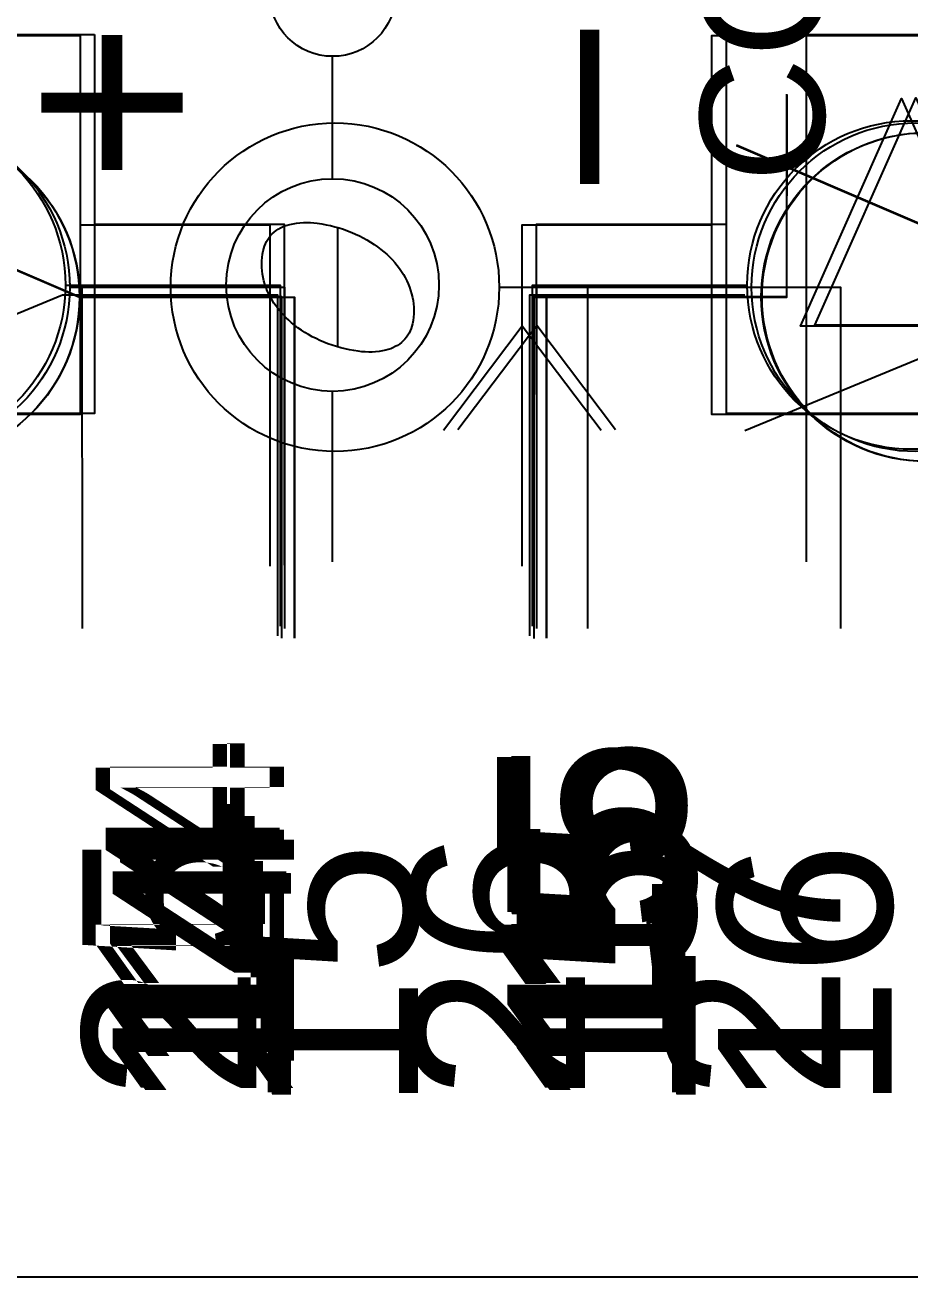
# Model space of a CAD drawing. Extents: x 1 to 47, y 1 to 35.
# Drawn here: x 30.5545 to 30.9047, y 12.3352 to 12.8306 of the extents above; entities that cross this region are included whole.
import ezdxf

# ---------------------------------------------------------------- set-up
doc = ezdxf.new("R2010")
doc.units = 0
doc.header["$MEASUREMENT"] = 0
for name, color, linetype in [('10_00______DWG_', 7, 'CONTINUOUS'), ('5_02__B-___3__DI___4__DO__', 7, 'CONTINUOUS'), ('5_03__1-___4__DI___4__DO__', 7, 'CONTINUOUS'), ('5_04__C-___4__DI___4__DO__', 7, 'CONTINUOUS'), ('5_05__D-___4__DI___3__DO__', 7, 'CONTINUOUS'), ('5_06__2A___8__FORM_A_DO', 7, 'CONTINUOUS'), ('5_07__2B___8__FORM_B_DO', 7, 'CONTINUOUS'), ('5_08__2C___8__DO__6__FORM_', 7, 'CONTINUOUS'), ('5_09__2D___8__DO__2__FORM_', 7, 'CONTINUOUS'), ('5_10__2G___8__DO__4__FORM_', 7, 'CONTINUOUS'), ('5_11__3-___8__DI', 7, 'CONTINUOUS'), ('5_12__4-___14__DI', 7, 'CONTINUOUS'), ('5_13__5-___8__AI', 7, 'CONTINUOUS'), ('5_14__6-___4__AI____4__AO', 7, 'CONTINUOUS'), ('6_01__9-_0-___10__RTD_INPU', 7, 'CONTINUOUS'), ('6_02__9-_B-___10__RTD_INPU', 7, 'CONTINUOUS'), ('6_03__9-_1-___10__RTD_INPU', 7, 'CONTINUOUS'), ('6_04__9-_C-___10__RTD_INPU', 7, 'CONTINUOUS'), ('6_05__9-_D-___10__RTD_INPU', 7, 'CONTINUOUS'), ('6_06__9-_2A___10__RTD_INPU', 7, 'CONTINUOUS'), ('6_07__9-_2B___10__RTD_INPU', 7, 'CONTINUOUS'), ('6_08__9-_2C___10__RTD_INPU', 7, 'CONTINUOUS'), ('6_09__9-_2D___10__RTD_INPU', 7, 'CONTINUOUS'), ('6_10__9-_2G___10__RTD_INPU', 7, 'CONTINUOUS'), ('6_11__9-_3-___10__RTD_INPU', 7, 'CONTINUOUS'), ('6_12__9-_4-___10__RTD_INPU', 7, 'CONTINUOUS'), ('6_13__9-_5-___10__RTD_INPU', 7, 'CONTINUOUS'), ('6_14__9-_6-___10__RTD_INPU', 7, 'CONTINUOUS'), ('6_15__9-_70___10__RTD_INPU', 7, 'CONTINUOUS'), ('6_16__9-_L0___10__RTD_INPU', 7, 'CONTINUOUS'), ('6_17__9-_77___10__RTD_INPU', 7, 'CONTINUOUS'), ('6_18__9-_7-___10__RTD_INPU', 7, 'CONTINUOUS'), ('6_19__9-_L-___10__RTD_INPU', 7, 'CONTINUOUS')]:
    doc.layers.add(name, color=color, linetype=linetype)
doc.styles.add('ARIAL', font='arial.ttf')

msp = doc.modelspace()

# ---------------------------------------------------------------- linework, layer by layer
at = {"layer": '10_00______DWG_'}
msp.add_lwpolyline([(27.43118, 12.33519), (31.30112, 12.33519)], dxfattribs=at)
at = {"layer": '5_02__B-___3__DI___4__DO__'}
for points in [[(30.57217, 12.72681), (30.65716, 12.72681), (30.65716, 12.59182)], [(30.75704, 12.59182), (30.75702, 12.72681), (30.84222, 12.72681)]]:
    msp.add_lwpolyline(points, dxfattribs=at)
for centre in [(30.50719, 12.72681), (30.90704, 12.72681)]:
    msp.add_circle(centre, 0.06501, dxfattribs=at)
at = {"layer": '5_03__1-___4__DI___4__DO__'}
for points in [[(30.57615, 12.72293), (30.66114, 12.72293), (30.66114, 12.58794)], [(30.76102, 12.58794), (30.761, 12.72293), (30.8462, 12.72293)]]:
    msp.add_lwpolyline(points, dxfattribs=at)
for centre in [(30.51115, 12.72293), (30.91121, 12.72293)]:
    msp.add_circle(centre, 0.06501, dxfattribs=at)
at = {"layer": '5_04__C-___4__DI___4__DO__'}
for points in [[(30.57217, 12.72681), (30.65716, 12.72681), (30.65716, 12.59182)], [(30.75704, 12.59182), (30.75702, 12.72681), (30.84222, 12.72681)]]:
    msp.add_lwpolyline(points, dxfattribs=at)
for centre in [(30.50719, 12.72681), (30.90704, 12.72681)]:
    msp.add_circle(centre, 0.06501, dxfattribs=at)
at = {"layer": '5_05__D-___4__DI___3__DO__'}
for points in [[(30.57045, 12.72768), (30.65544, 12.72768), (30.65544, 12.5927)], [(30.75532, 12.5927), (30.75529, 12.72768), (30.8405, 12.72768)]]:
    msp.add_lwpolyline(points, dxfattribs=at)
for centre in [(30.50547, 12.72768), (30.90532, 12.72768)]:
    msp.add_circle(centre, 0.06501, dxfattribs=at)
at = {"layer": '5_06__2A___8__FORM_A_DO'}
for points in [[(30.43944, 12.67013), (30.5694, 12.72382), (30.65438, 12.72382), (30.65438, 12.58883)], [(30.75426, 12.58883), (30.75426, 12.72382), (30.83936, 12.72382)], [(30.83941, 12.67013), (30.96938, 12.72382), (31.05437, 12.72382), (31.05437, 12.58883)]]:
    msp.add_lwpolyline(points, dxfattribs=at)
at = {"layer": '5_07__2B___8__FORM_B_DO'}
for points in [[(30.75602, 12.58792), (30.75602, 12.72297), (30.75602, 12.72297), (30.85604, 12.72295), (30.85606, 12.80294)], [(30.43601, 12.78294), (30.57601, 12.72294), (30.65606, 12.72294), (30.65606, 12.58796)], [(30.83607, 12.78294), (30.97607, 12.72294), (31.05612, 12.72294), (31.05612, 12.58796)]]:
    msp.add_lwpolyline(points, dxfattribs=at)
at = {"layer": '5_08__2C___8__DO__6__FORM_'}
for points in [[(30.75597, 12.58812), (30.75597, 12.72317), (30.75597, 12.72317), (30.856, 12.72314), (30.85601, 12.80314)], [(30.43596, 12.78314), (30.57596, 12.72314), (30.65601, 12.72314), (30.65601, 12.58816)], [(30.83602, 12.78314), (30.97602, 12.72314), (31.05607, 12.72314), (31.05607, 12.58816)]]:
    msp.add_lwpolyline(points, dxfattribs=at)
at = {"layer": '5_09__2D___8__DO__2__FORM_'}
for points in [[(30.75604, 12.58788), (30.75604, 12.72293), (30.75604, 12.72293), (30.85606, 12.72291), (30.85608, 12.8029)], [(30.43603, 12.7829), (30.57603, 12.7229), (30.65608, 12.7229), (30.65608, 12.58792)], [(30.83609, 12.7829), (30.97609, 12.7229), (31.05614, 12.7229), (31.05614, 12.58792)]]:
    msp.add_lwpolyline(points, dxfattribs=at)
at = {"layer": '5_10__2G___8__DO__4__FORM_'}
for points in [[(30.75604, 12.58788), (30.75604, 12.72293), (30.75604, 12.72293), (30.85606, 12.72291), (30.85608, 12.8029)], [(30.43603, 12.7829), (30.57603, 12.7229), (30.65608, 12.7229), (30.65608, 12.58792)], [(30.83609, 12.7829), (30.97609, 12.7229), (31.05614, 12.7229), (31.05614, 12.58792)]]:
    msp.add_lwpolyline(points, dxfattribs=at)
at = {"layer": '5_11__3-___8__DI'}
for points in [[(30.57603, 12.7229), (30.66102, 12.7229), (30.66102, 12.58792)], [(30.7609, 12.58792), (30.76088, 12.7229), (30.84586, 12.7229)]]:
    msp.add_lwpolyline(points, dxfattribs=at)
for centre in [(30.51105, 12.7229), (30.9109, 12.7229)]:
    msp.add_circle(centre, 0.06501, dxfattribs=at)
at = {"layer": '5_12__4-___14__DI'}
for points in [[(30.86384, 12.61816), (30.86384, 12.84317)], [(30.67624, 12.76975), (30.67624, 12.81817)], [(30.67624, 12.61816), (30.67624, 12.68561)]]:
    msp.add_lwpolyline(points, dxfattribs=at)
for centre, radius in [((30.67624, 12.84317), 0.025), ((30.67624, 12.72768), 0.04207)]:
    msp.add_circle(centre, radius, dxfattribs=at)
at = {"layer": '5_13__5-___8__AI'}
for points in [[(30.5763, 12.82644), (30.5763, 12.67646), (30.42632, 12.67646), (30.42632, 12.82644), (30.5763, 12.82644)], [(30.97637, 12.82644), (30.97637, 12.67646), (30.82638, 12.67646), (30.82638, 12.82644), (30.97637, 12.82644)], [(30.94135, 12.71145), (30.86135, 12.71145), (30.90136, 12.80146), (30.94135, 12.71145)], [(30.57633, 12.75146), (30.65143, 12.75146), (30.65143, 12.61648)], [(30.75131, 12.61648), (30.75128, 12.75146), (30.82636, 12.75146)], [(30.72009, 12.67025), (30.75132, 12.71148), (30.78253, 12.67025)]]:
    msp.add_lwpolyline(points, dxfattribs=at)
at = {"layer": '5_14__6-___4__AI____4__AO'}
for points in [[(30.58199, 12.82677), (30.58199, 12.67678), (30.43201, 12.67678), (30.43201, 12.82677), (30.58199, 12.82677)], [(30.98206, 12.82677), (30.98206, 12.67678), (30.83208, 12.67678), (30.83208, 12.82677), (30.98206, 12.82677)], [(30.94704, 12.71178), (30.86704, 12.71178), (30.90705, 12.80178), (30.94704, 12.71178)], [(30.58202, 12.75179), (30.65712, 12.75179), (30.65712, 12.61681)], [(30.757, 12.61681), (30.75698, 12.75179), (30.83205, 12.75179)], [(30.72578, 12.67057), (30.75702, 12.7118), (30.78823, 12.67057)]]:
    msp.add_lwpolyline(points, dxfattribs=at)
at = {"layer": '6_01__9-_0-___10__RTD_INPU'}
msp.add_lwpolyline([(30.64874, 12.74124, -0.142809), (30.65236, 12.74797, -0.133591), (30.65925, 12.75167, -0.092808), (30.67018, 12.75214, -0.064862), (30.68382, 12.74848, -0.069413), (30.69538, 12.7418, -0.080606), (30.70356, 12.733, -0.095091), (30.70783, 12.7228, -0.105199), (30.70783, 12.71228, -0.143025), (30.70422, 12.7056, -0.13326), (30.69733, 12.70191, -0.092572), (30.6864, 12.70145, -0.064853), (30.67275, 12.7051, -0.069271), (30.66119, 12.71178, -0.080417), (30.65302, 12.72056, -0.095121), (30.64874, 12.73071, -0.105163)], format="xyb", close=True, dxfattribs=at)
for points in [[(30.67828, 12.70316), (30.67828, 12.75043)], [(30.5772, 12.59182), (30.57718, 12.72681), (30.61217, 12.72681)], [(30.74216, 12.72681), (30.8772, 12.72681), (30.8772, 12.59182)], [(30.7772, 12.59182), (30.7772, 12.72681)]]:
    msp.add_lwpolyline(points, dxfattribs=at)
msp.add_circle((30.67717, 12.72681), 0.065, dxfattribs=at)
at = {"layer": '6_02__9-_B-___10__RTD_INPU'}
msp.add_lwpolyline([(30.64874, 12.74124, -0.142809), (30.65236, 12.74797, -0.133591), (30.65925, 12.75167, -0.092808), (30.67018, 12.75214, -0.064862), (30.68382, 12.74848, -0.069413), (30.69538, 12.7418, -0.080606), (30.70356, 12.733, -0.095091), (30.70783, 12.7228, -0.105199), (30.70783, 12.71228, -0.143025), (30.70422, 12.7056, -0.13326), (30.69733, 12.70191, -0.092572), (30.6864, 12.70145, -0.064853), (30.67275, 12.7051, -0.069271), (30.66119, 12.71178, -0.080417), (30.65302, 12.72056, -0.095121), (30.64874, 12.73071, -0.105163)], format="xyb", close=True, dxfattribs=at)
for points in [[(30.67828, 12.70316), (30.67828, 12.75043)], [(30.5772, 12.59182), (30.57718, 12.72681), (30.61217, 12.72681)], [(30.74216, 12.72681), (30.8772, 12.72681), (30.8772, 12.59182)], [(30.7772, 12.59182), (30.7772, 12.72681)]]:
    msp.add_lwpolyline(points, dxfattribs=at)
msp.add_circle((30.67717, 12.72681), 0.065, dxfattribs=at)
at = {"layer": '6_03__9-_1-___10__RTD_INPU'}
msp.add_lwpolyline([(30.64874, 12.74124, -0.142809), (30.65236, 12.74797, -0.133591), (30.65925, 12.75167, -0.092808), (30.67018, 12.75214, -0.064862), (30.68382, 12.74848, -0.069413), (30.69538, 12.7418, -0.080606), (30.70356, 12.733, -0.095091), (30.70783, 12.7228, -0.105199), (30.70783, 12.71228, -0.143025), (30.70422, 12.7056, -0.13326), (30.69733, 12.70191, -0.092572), (30.6864, 12.70145, -0.064853), (30.67275, 12.7051, -0.069271), (30.66119, 12.71178, -0.080417), (30.65302, 12.72056, -0.095121), (30.64874, 12.73071, -0.105163)], format="xyb", close=True, dxfattribs=at)
for points in [[(30.67828, 12.70316), (30.67828, 12.75043)], [(30.5772, 12.59182), (30.57718, 12.72681), (30.61217, 12.72681)], [(30.74216, 12.72681), (30.8772, 12.72681), (30.8772, 12.59182)], [(30.7772, 12.59182), (30.7772, 12.72681)]]:
    msp.add_lwpolyline(points, dxfattribs=at)
msp.add_circle((30.67717, 12.72681), 0.065, dxfattribs=at)
at = {"layer": '6_04__9-_C-___10__RTD_INPU'}
msp.add_lwpolyline([(30.64874, 12.74124, -0.142809), (30.65236, 12.74797, -0.133591), (30.65925, 12.75167, -0.092808), (30.67018, 12.75214, -0.064862), (30.68382, 12.74848, -0.069413), (30.69538, 12.7418, -0.080606), (30.70356, 12.733, -0.095091), (30.70783, 12.7228, -0.105199), (30.70783, 12.71228, -0.143025), (30.70422, 12.7056, -0.13326), (30.69733, 12.70191, -0.092572), (30.6864, 12.70145, -0.064853), (30.67275, 12.7051, -0.069271), (30.66119, 12.71178, -0.080417), (30.65302, 12.72056, -0.095121), (30.64874, 12.73071, -0.105163)], format="xyb", close=True, dxfattribs=at)
for points in [[(30.67828, 12.70316), (30.67828, 12.75043)], [(30.5772, 12.59182), (30.57718, 12.72681), (30.61217, 12.72681)], [(30.74216, 12.72681), (30.8772, 12.72681), (30.8772, 12.59182)], [(30.7772, 12.59182), (30.7772, 12.72681)]]:
    msp.add_lwpolyline(points, dxfattribs=at)
msp.add_circle((30.67717, 12.72681), 0.065, dxfattribs=at)
at = {"layer": '6_05__9-_D-___10__RTD_INPU'}
msp.add_lwpolyline([(30.64874, 12.74124, -0.142809), (30.65236, 12.74797, -0.133591), (30.65925, 12.75167, -0.092808), (30.67018, 12.75214, -0.064862), (30.68382, 12.74848, -0.069413), (30.69538, 12.7418, -0.080606), (30.70356, 12.733, -0.095091), (30.70783, 12.7228, -0.105199), (30.70783, 12.71228, -0.143025), (30.70422, 12.7056, -0.13326), (30.69733, 12.70191, -0.092572), (30.6864, 12.70145, -0.064853), (30.67275, 12.7051, -0.069271), (30.66119, 12.71178, -0.080417), (30.65302, 12.72056, -0.095121), (30.64874, 12.73071, -0.105163)], format="xyb", close=True, dxfattribs=at)
for points in [[(30.67828, 12.70316), (30.67828, 12.75043)], [(30.5772, 12.59182), (30.57718, 12.72681), (30.61217, 12.72681)], [(30.74216, 12.72681), (30.8772, 12.72681), (30.8772, 12.59182)], [(30.7772, 12.59182), (30.7772, 12.72681)]]:
    msp.add_lwpolyline(points, dxfattribs=at)
msp.add_circle((30.67717, 12.72681), 0.065, dxfattribs=at)
at = {"layer": '6_06__9-_2A___10__RTD_INPU'}
msp.add_lwpolyline([(30.64874, 12.74124, -0.142809), (30.65236, 12.74797, -0.133591), (30.65925, 12.75167, -0.092808), (30.67018, 12.75214, -0.064862), (30.68382, 12.74848, -0.069413), (30.69538, 12.7418, -0.080606), (30.70356, 12.733, -0.095091), (30.70783, 12.7228, -0.105199), (30.70783, 12.71228, -0.143025), (30.70422, 12.7056, -0.13326), (30.69733, 12.70191, -0.092572), (30.6864, 12.70145, -0.064853), (30.67275, 12.7051, -0.069271), (30.66119, 12.71178, -0.080417), (30.65302, 12.72056, -0.095121), (30.64874, 12.73071, -0.105163)], format="xyb", close=True, dxfattribs=at)
for points in [[(30.67828, 12.70316), (30.67828, 12.75043)], [(30.5772, 12.59182), (30.57718, 12.72681), (30.61217, 12.72681)], [(30.74216, 12.72681), (30.8772, 12.72681), (30.8772, 12.59182)], [(30.7772, 12.59182), (30.7772, 12.72681)]]:
    msp.add_lwpolyline(points, dxfattribs=at)
msp.add_circle((30.67717, 12.72681), 0.065, dxfattribs=at)
at = {"layer": '6_07__9-_2B___10__RTD_INPU'}
msp.add_lwpolyline([(30.64874, 12.74124, -0.142809), (30.65236, 12.74797, -0.133591), (30.65925, 12.75167, -0.092808), (30.67018, 12.75214, -0.064862), (30.68382, 12.74848, -0.069413), (30.69538, 12.7418, -0.080606), (30.70356, 12.733, -0.095091), (30.70783, 12.7228, -0.105199), (30.70783, 12.71228, -0.143025), (30.70422, 12.7056, -0.13326), (30.69733, 12.70191, -0.092572), (30.6864, 12.70145, -0.064853), (30.67275, 12.7051, -0.069271), (30.66119, 12.71178, -0.080417), (30.65302, 12.72056, -0.095121), (30.64874, 12.73071, -0.105163)], format="xyb", close=True, dxfattribs=at)
for points in [[(30.67828, 12.70316), (30.67828, 12.75043)], [(30.5772, 12.59182), (30.57718, 12.72681), (30.61217, 12.72681)], [(30.74216, 12.72681), (30.8772, 12.72681), (30.8772, 12.59182)], [(30.7772, 12.59182), (30.7772, 12.72681)]]:
    msp.add_lwpolyline(points, dxfattribs=at)
msp.add_circle((30.67717, 12.72681), 0.065, dxfattribs=at)
at = {"layer": '6_08__9-_2C___10__RTD_INPU'}
msp.add_lwpolyline([(30.64874, 12.74124, -0.142809), (30.65236, 12.74797, -0.133591), (30.65925, 12.75167, -0.092808), (30.67018, 12.75214, -0.064862), (30.68382, 12.74848, -0.069413), (30.69538, 12.7418, -0.080606), (30.70356, 12.733, -0.095091), (30.70783, 12.7228, -0.105199), (30.70783, 12.71228, -0.143025), (30.70422, 12.7056, -0.13326), (30.69733, 12.70191, -0.092572), (30.6864, 12.70145, -0.064853), (30.67275, 12.7051, -0.069271), (30.66119, 12.71178, -0.080417), (30.65302, 12.72056, -0.095121), (30.64874, 12.73071, -0.105163)], format="xyb", close=True, dxfattribs=at)
for points in [[(30.67828, 12.70316), (30.67828, 12.75043)], [(30.5772, 12.59182), (30.57718, 12.72681), (30.61217, 12.72681)], [(30.74216, 12.72681), (30.8772, 12.72681), (30.8772, 12.59182)], [(30.7772, 12.59182), (30.7772, 12.72681)]]:
    msp.add_lwpolyline(points, dxfattribs=at)
msp.add_circle((30.67717, 12.72681), 0.065, dxfattribs=at)
at = {"layer": '6_09__9-_2D___10__RTD_INPU'}
msp.add_lwpolyline([(30.64874, 12.74124, -0.142809), (30.65236, 12.74797, -0.133591), (30.65925, 12.75167, -0.092808), (30.67018, 12.75214, -0.064862), (30.68382, 12.74848, -0.069413), (30.69538, 12.7418, -0.080606), (30.70356, 12.733, -0.095091), (30.70783, 12.7228, -0.105199), (30.70783, 12.71228, -0.143025), (30.70422, 12.7056, -0.13326), (30.69733, 12.70191, -0.092572), (30.6864, 12.70145, -0.064853), (30.67275, 12.7051, -0.069271), (30.66119, 12.71178, -0.080417), (30.65302, 12.72056, -0.095121), (30.64874, 12.73071, -0.105163)], format="xyb", close=True, dxfattribs=at)
for points in [[(30.67828, 12.70316), (30.67828, 12.75043)], [(30.5772, 12.59182), (30.57718, 12.72681), (30.61217, 12.72681)], [(30.74216, 12.72681), (30.8772, 12.72681), (30.8772, 12.59182)], [(30.7772, 12.59182), (30.7772, 12.72681)]]:
    msp.add_lwpolyline(points, dxfattribs=at)
msp.add_circle((30.67717, 12.72681), 0.065, dxfattribs=at)
at = {"layer": '6_10__9-_2G___10__RTD_INPU'}
msp.add_lwpolyline([(30.64874, 12.74124, -0.142809), (30.65236, 12.74797, -0.133591), (30.65925, 12.75167, -0.092808), (30.67018, 12.75214, -0.064862), (30.68382, 12.74848, -0.069413), (30.69538, 12.7418, -0.080606), (30.70356, 12.733, -0.095091), (30.70783, 12.7228, -0.105199), (30.70783, 12.71228, -0.143025), (30.70422, 12.7056, -0.13326), (30.69733, 12.70191, -0.092572), (30.6864, 12.70145, -0.064853), (30.67275, 12.7051, -0.069271), (30.66119, 12.71178, -0.080417), (30.65302, 12.72056, -0.095121), (30.64874, 12.73071, -0.105163)], format="xyb", close=True, dxfattribs=at)
for points in [[(30.67828, 12.70316), (30.67828, 12.75043)], [(30.5772, 12.59182), (30.57718, 12.72681), (30.61217, 12.72681)], [(30.74216, 12.72681), (30.8772, 12.72681), (30.8772, 12.59182)], [(30.7772, 12.59182), (30.7772, 12.72681)]]:
    msp.add_lwpolyline(points, dxfattribs=at)
msp.add_circle((30.67717, 12.72681), 0.065, dxfattribs=at)
at = {"layer": '6_11__9-_3-___10__RTD_INPU'}
msp.add_lwpolyline([(30.64874, 12.74124, -0.142809), (30.65236, 12.74797, -0.133591), (30.65925, 12.75167, -0.092808), (30.67018, 12.75214, -0.064862), (30.68382, 12.74848, -0.069413), (30.69538, 12.7418, -0.080606), (30.70356, 12.733, -0.095091), (30.70783, 12.7228, -0.105199), (30.70783, 12.71228, -0.143025), (30.70422, 12.7056, -0.13326), (30.69733, 12.70191, -0.092572), (30.6864, 12.70145, -0.064853), (30.67275, 12.7051, -0.069271), (30.66119, 12.71178, -0.080417), (30.65302, 12.72056, -0.095121), (30.64874, 12.73071, -0.105163)], format="xyb", close=True, dxfattribs=at)
for points in [[(30.67828, 12.70316), (30.67828, 12.75043)], [(30.5772, 12.59182), (30.57718, 12.72681), (30.61217, 12.72681)], [(30.74216, 12.72681), (30.8772, 12.72681), (30.8772, 12.59182)], [(30.7772, 12.59182), (30.7772, 12.72681)]]:
    msp.add_lwpolyline(points, dxfattribs=at)
msp.add_circle((30.67717, 12.72681), 0.065, dxfattribs=at)
at = {"layer": '6_12__9-_4-___10__RTD_INPU'}
msp.add_lwpolyline([(30.64874, 12.74124, -0.142809), (30.65236, 12.74797, -0.133591), (30.65925, 12.75167, -0.092808), (30.67018, 12.75214, -0.064862), (30.68382, 12.74848, -0.069413), (30.69538, 12.7418, -0.080606), (30.70356, 12.733, -0.095091), (30.70783, 12.7228, -0.105199), (30.70783, 12.71228, -0.143025), (30.70422, 12.7056, -0.13326), (30.69733, 12.70191, -0.092572), (30.6864, 12.70145, -0.064853), (30.67275, 12.7051, -0.069271), (30.66119, 12.71178, -0.080417), (30.65302, 12.72056, -0.095121), (30.64874, 12.73071, -0.105163)], format="xyb", close=True, dxfattribs=at)
for points in [[(30.67828, 12.70316), (30.67828, 12.75043)], [(30.5772, 12.59182), (30.57718, 12.72681), (30.61217, 12.72681)], [(30.74216, 12.72681), (30.8772, 12.72681), (30.8772, 12.59182)], [(30.7772, 12.59182), (30.7772, 12.72681)]]:
    msp.add_lwpolyline(points, dxfattribs=at)
msp.add_circle((30.67717, 12.72681), 0.065, dxfattribs=at)
at = {"layer": '6_13__9-_5-___10__RTD_INPU'}
msp.add_lwpolyline([(30.64874, 12.74124, -0.142809), (30.65236, 12.74797, -0.133591), (30.65925, 12.75167, -0.092808), (30.67018, 12.75214, -0.064862), (30.68382, 12.74848, -0.069413), (30.69538, 12.7418, -0.080606), (30.70356, 12.733, -0.095091), (30.70783, 12.7228, -0.105199), (30.70783, 12.71228, -0.143025), (30.70422, 12.7056, -0.13326), (30.69733, 12.70191, -0.092572), (30.6864, 12.70145, -0.064853), (30.67275, 12.7051, -0.069271), (30.66119, 12.71178, -0.080417), (30.65302, 12.72056, -0.095121), (30.64874, 12.73071, -0.105163)], format="xyb", close=True, dxfattribs=at)
for points in [[(30.67828, 12.70316), (30.67828, 12.75043)], [(30.5772, 12.59182), (30.57718, 12.72681), (30.61217, 12.72681)], [(30.74216, 12.72681), (30.8772, 12.72681), (30.8772, 12.59182)], [(30.7772, 12.59182), (30.7772, 12.72681)]]:
    msp.add_lwpolyline(points, dxfattribs=at)
msp.add_circle((30.67717, 12.72681), 0.065, dxfattribs=at)
at = {"layer": '6_14__9-_6-___10__RTD_INPU'}
msp.add_lwpolyline([(30.64874, 12.74124, -0.142809), (30.65236, 12.74797, -0.133591), (30.65925, 12.75167, -0.092808), (30.67018, 12.75214, -0.064862), (30.68382, 12.74848, -0.069413), (30.69538, 12.7418, -0.080606), (30.70356, 12.733, -0.095091), (30.70783, 12.7228, -0.105199), (30.70783, 12.71228, -0.143025), (30.70422, 12.7056, -0.13326), (30.69733, 12.70191, -0.092572), (30.6864, 12.70145, -0.064853), (30.67275, 12.7051, -0.069271), (30.66119, 12.71178, -0.080417), (30.65302, 12.72056, -0.095121), (30.64874, 12.73071, -0.105163)], format="xyb", close=True, dxfattribs=at)
for points in [[(30.67828, 12.70316), (30.67828, 12.75043)], [(30.5772, 12.59182), (30.57718, 12.72681), (30.61217, 12.72681)], [(30.74216, 12.72681), (30.8772, 12.72681), (30.8772, 12.59182)], [(30.7772, 12.59182), (30.7772, 12.72681)]]:
    msp.add_lwpolyline(points, dxfattribs=at)
msp.add_circle((30.67717, 12.72681), 0.065, dxfattribs=at)
at = {"layer": '6_15__9-_70___10__RTD_INPU'}
msp.add_lwpolyline([(30.64874, 12.74124, -0.142809), (30.65236, 12.74797, -0.133591), (30.65925, 12.75167, -0.092808), (30.67018, 12.75214, -0.064862), (30.68382, 12.74848, -0.069413), (30.69538, 12.7418, -0.080606), (30.70356, 12.733, -0.095091), (30.70783, 12.7228, -0.105199), (30.70783, 12.71228, -0.143025), (30.70422, 12.7056, -0.13326), (30.69733, 12.70191, -0.092572), (30.6864, 12.70145, -0.064853), (30.67275, 12.7051, -0.069271), (30.66119, 12.71178, -0.080417), (30.65302, 12.72056, -0.095121), (30.64874, 12.73071, -0.105163)], format="xyb", close=True, dxfattribs=at)
for points in [[(30.67828, 12.70316), (30.67828, 12.75043)], [(30.5772, 12.59182), (30.57718, 12.72681), (30.61217, 12.72681)], [(30.74216, 12.72681), (30.8772, 12.72681), (30.8772, 12.59182)], [(30.7772, 12.59182), (30.7772, 12.72681)]]:
    msp.add_lwpolyline(points, dxfattribs=at)
msp.add_circle((30.67717, 12.72681), 0.065, dxfattribs=at)
at = {"layer": '6_16__9-_L0___10__RTD_INPU'}
msp.add_lwpolyline([(30.64874, 12.74124, -0.142809), (30.65236, 12.74797, -0.133591), (30.65925, 12.75167, -0.092808), (30.67018, 12.75214, -0.064862), (30.68382, 12.74848, -0.069413), (30.69538, 12.7418, -0.080606), (30.70356, 12.733, -0.095091), (30.70783, 12.7228, -0.105199), (30.70783, 12.71228, -0.143025), (30.70422, 12.7056, -0.13326), (30.69733, 12.70191, -0.092572), (30.6864, 12.70145, -0.064853), (30.67275, 12.7051, -0.069271), (30.66119, 12.71178, -0.080417), (30.65302, 12.72056, -0.095121), (30.64874, 12.73071, -0.105163)], format="xyb", close=True, dxfattribs=at)
for points in [[(30.67828, 12.70316), (30.67828, 12.75043)], [(30.5772, 12.59182), (30.57718, 12.72681), (30.61217, 12.72681)], [(30.74216, 12.72681), (30.8772, 12.72681), (30.8772, 12.59182)], [(30.7772, 12.59182), (30.7772, 12.72681)]]:
    msp.add_lwpolyline(points, dxfattribs=at)
msp.add_circle((30.67717, 12.72681), 0.065, dxfattribs=at)
at = {"layer": '6_17__9-_77___10__RTD_INPU'}
msp.add_lwpolyline([(30.64874, 12.74124, -0.142809), (30.65236, 12.74797, -0.133591), (30.65925, 12.75167, -0.092808), (30.67018, 12.75214, -0.064862), (30.68382, 12.74848, -0.069413), (30.69538, 12.7418, -0.080606), (30.70356, 12.733, -0.095091), (30.70783, 12.7228, -0.105199), (30.70783, 12.71228, -0.143025), (30.70422, 12.7056, -0.13326), (30.69733, 12.70191, -0.092572), (30.6864, 12.70145, -0.064853), (30.67275, 12.7051, -0.069271), (30.66119, 12.71178, -0.080417), (30.65302, 12.72056, -0.095121), (30.64874, 12.73071, -0.105163)], format="xyb", close=True, dxfattribs=at)
for points in [[(30.67828, 12.70316), (30.67828, 12.75043)], [(30.5772, 12.59182), (30.57718, 12.72681), (30.61217, 12.72681)], [(30.74216, 12.72681), (30.8772, 12.72681), (30.8772, 12.59182)], [(30.7772, 12.59182), (30.7772, 12.72681)]]:
    msp.add_lwpolyline(points, dxfattribs=at)
msp.add_circle((30.67717, 12.72681), 0.065, dxfattribs=at)
at = {"layer": '6_18__9-_7-___10__RTD_INPU'}
msp.add_lwpolyline([(30.64874, 12.74124, -0.142809), (30.65236, 12.74797, -0.133591), (30.65925, 12.75167, -0.092808), (30.67018, 12.75214, -0.064862), (30.68382, 12.74848, -0.069413), (30.69538, 12.7418, -0.080606), (30.70356, 12.733, -0.095091), (30.70783, 12.7228, -0.105199), (30.70783, 12.71228, -0.143025), (30.70422, 12.7056, -0.13326), (30.69733, 12.70191, -0.092572), (30.6864, 12.70145, -0.064853), (30.67275, 12.7051, -0.069271), (30.66119, 12.71178, -0.080417), (30.65302, 12.72056, -0.095121), (30.64874, 12.73071, -0.105163)], format="xyb", close=True, dxfattribs=at)
for points in [[(30.67828, 12.70316), (30.67828, 12.75043)], [(30.5772, 12.59182), (30.57718, 12.72681), (30.61217, 12.72681)], [(30.74216, 12.72681), (30.8772, 12.72681), (30.8772, 12.59182)], [(30.7772, 12.59182), (30.7772, 12.72681)]]:
    msp.add_lwpolyline(points, dxfattribs=at)
msp.add_circle((30.67717, 12.72681), 0.065, dxfattribs=at)
at = {"layer": '6_19__9-_L-___10__RTD_INPU'}
msp.add_lwpolyline([(30.64874, 12.74124, -0.142809), (30.65236, 12.74797, -0.133591), (30.65925, 12.75167, -0.092808), (30.67018, 12.75214, -0.064862), (30.68382, 12.74848, -0.069413), (30.69538, 12.7418, -0.080606), (30.70356, 12.733, -0.095091), (30.70783, 12.7228, -0.105199), (30.70783, 12.71228, -0.143025), (30.70422, 12.7056, -0.13326), (30.69733, 12.70191, -0.092572), (30.6864, 12.70145, -0.064853), (30.67275, 12.7051, -0.069271), (30.66119, 12.71178, -0.080417), (30.65302, 12.72056, -0.095121), (30.64874, 12.73071, -0.105163)], format="xyb", close=True, dxfattribs=at)
for points in [[(30.67828, 12.70316), (30.67828, 12.75043)], [(30.5772, 12.59182), (30.57718, 12.72681), (30.61217, 12.72681)], [(30.74216, 12.72681), (30.8772, 12.72681), (30.8772, 12.59182)], [(30.7772, 12.59182), (30.7772, 12.72681)]]:
    msp.add_lwpolyline(points, dxfattribs=at)
msp.add_circle((30.67717, 12.72681), 0.065, dxfattribs=at)

# ---------------------------------------------------------------- texts
at = {"layer": '5_02__B-___3__DI___4__DO__', "style": 'ARIAL'}
for s, p in [('14', (30.657, 12.4173)), ('15', (30.81589, 12.4173))]:
    msp.add_text(s, height=0.068833, rotation=90, dxfattribs=at).set_placement(p)
at = {"layer": '5_03__1-___4__DI___4__DO__', "style": 'ARIAL'}
for s, p in [('14', (30.66098, 12.41342)), ('15', (30.81987, 12.41342))]:
    msp.add_text(s, height=0.068833, rotation=90, dxfattribs=at).set_placement(p)
at = {"layer": '5_04__C-___4__DI___4__DO__', "style": 'ARIAL'}
for s, p in [('14', (30.657, 12.4173)), ('15', (30.81589, 12.4173))]:
    msp.add_text(s, height=0.068833, rotation=90, dxfattribs=at).set_placement(p)
at = {"layer": '5_05__D-___4__DI___3__DO__', "style": 'ARIAL'}
for s, p in [('14', (30.65528, 12.41817)), ('15', (30.81417, 12.41817))]:
    msp.add_text(s, height=0.068833, rotation=90, dxfattribs=at).set_placement(p)
at = {"layer": '5_06__2A___8__FORM_A_DO', "style": 'ARIAL'}
for s, p in [('14', (30.65798, 12.40089)), ('15', (30.81798, 12.40089))]:
    msp.add_text(s, height=0.068833, rotation=90, dxfattribs=at).set_placement(p)
at = {"layer": '5_07__2B___8__FORM_B_DO', "style": 'ARIAL'}
for s, p in [('14', (30.6598, 12.40001)), ('15', (30.81987, 12.40001))]:
    msp.add_text(s, height=0.068833, rotation=90, dxfattribs=at).set_placement(p)
at = {"layer": '5_08__2C___8__DO__6__FORM_', "style": 'ARIAL'}
for s, p in [('14', (30.65964, 12.40021)), ('15', (30.81963, 12.40021))]:
    msp.add_text(s, height=0.068833, rotation=90, dxfattribs=at).set_placement(p)
at = {"layer": '5_09__2D___8__DO__2__FORM_', "style": 'ARIAL'}
for s, p in [('14', (30.65971, 12.39997)), ('15', (30.8197, 12.39997))]:
    msp.add_text(s, height=0.068833, rotation=90, dxfattribs=at).set_placement(p)
at = {"layer": '5_10__2G___8__DO__4__FORM_', "style": 'ARIAL'}
for s, p in [('14', (30.65971, 12.39997)), ('15', (30.8197, 12.39997))]:
    msp.add_text(s, height=0.068833, rotation=90, dxfattribs=at).set_placement(p)
at = {"layer": '5_11__3-___8__DI', "style": 'ARIAL'}
for s, p in [('14', (30.66087, 12.41339)), ('15', (30.81976, 12.41339))]:
    msp.add_text(s, height=0.068833, rotation=90, dxfattribs=at).set_placement(p)
at = {"layer": '5_12__4-___14__DI', "style": 'ARIAL'}
for s, p in [('15', (30.71003, 12.40066)), ('16', (30.89753, 12.40066))]:
    msp.add_text(s, height=0.068833, rotation=90, dxfattribs=at).set_placement(p)
at = {"layer": '5_13__5-___8__AI', "style": 'ARIAL'}
for s, p in [('14', (30.65127, 12.44191)), ('15', (30.81016, 12.44191))]:
    msp.add_text(s, height=0.068833, rotation=90, dxfattribs=at).set_placement(p)
at = {"layer": '5_14__6-___4__AI____4__AO', "style": 'ARIAL'}
for s, p in [('14', (30.65696, 12.44224)), ('15', (30.81585, 12.44224))]:
    msp.add_text(s, height=0.068833, rotation=90, dxfattribs=at).set_placement(p)
at = {"layer": '6_01__9-_0-___10__RTD_INPU', "style": 'ARIAL'}
for s, height, p in [('COMP/ SHLD', 0.049167, (30.87089, 12.76814)), ('+', 0.07867, (30.62695, 12.76781)), ('–', 0.07867, (30.80697, 12.76764)), ('25', 0.068833, (30.64609, 12.40515)), ('26', 0.068833, (30.77608, 12.40515)), ('27', 0.068833, (30.8772, 12.40515))]:
    msp.add_text(s, height=height, rotation=90, dxfattribs=at).set_placement(p)
at = {"layer": '6_02__9-_B-___10__RTD_INPU', "style": 'ARIAL'}
for s, height, p in [('COMP/ SHLD', 0.049167, (30.87089, 12.76814)), ('+', 0.07867, (30.62695, 12.76781)), ('–', 0.07867, (30.80697, 12.76764)), ('25', 0.068833, (30.64609, 12.40515)), ('26', 0.068833, (30.77608, 12.40515)), ('27', 0.068833, (30.8772, 12.40515))]:
    msp.add_text(s, height=height, rotation=90, dxfattribs=at).set_placement(p)
at = {"layer": '6_03__9-_1-___10__RTD_INPU', "style": 'ARIAL'}
for s, height, p in [('COMP/ SHLD', 0.049167, (30.87089, 12.76814)), ('+', 0.07867, (30.62695, 12.76781)), ('–', 0.07867, (30.80697, 12.76764)), ('25', 0.068833, (30.64609, 12.40515)), ('26', 0.068833, (30.77608, 12.40515)), ('27', 0.068833, (30.8772, 12.40515))]:
    msp.add_text(s, height=height, rotation=90, dxfattribs=at).set_placement(p)
at = {"layer": '6_04__9-_C-___10__RTD_INPU', "style": 'ARIAL'}
for s, height, p in [('COMP/ SHLD', 0.049167, (30.87089, 12.76814)), ('+', 0.07867, (30.62695, 12.76781)), ('–', 0.07867, (30.80697, 12.76764)), ('25', 0.068833, (30.64609, 12.40515)), ('26', 0.068833, (30.77608, 12.40515)), ('27', 0.068833, (30.8772, 12.40515))]:
    msp.add_text(s, height=height, rotation=90, dxfattribs=at).set_placement(p)
at = {"layer": '6_05__9-_D-___10__RTD_INPU', "style": 'ARIAL'}
for s, height, p in [('COMP/ SHLD', 0.049167, (30.87089, 12.76814)), ('+', 0.07867, (30.62695, 12.76781)), ('–', 0.07867, (30.80697, 12.76764)), ('25', 0.068833, (30.64609, 12.40515)), ('26', 0.068833, (30.77608, 12.40515)), ('27', 0.068833, (30.8772, 12.40515))]:
    msp.add_text(s, height=height, rotation=90, dxfattribs=at).set_placement(p)
at = {"layer": '6_06__9-_2A___10__RTD_INPU', "style": 'ARIAL'}
for s, height, p in [('COMP/ SHLD', 0.049167, (30.87089, 12.76814)), ('+', 0.07867, (30.62695, 12.76781)), ('–', 0.07867, (30.80697, 12.76764)), ('25', 0.068833, (30.64609, 12.40515)), ('26', 0.068833, (30.77608, 12.40515)), ('27', 0.068833, (30.8772, 12.40515))]:
    msp.add_text(s, height=height, rotation=90, dxfattribs=at).set_placement(p)
at = {"layer": '6_07__9-_2B___10__RTD_INPU', "style": 'ARIAL'}
for s, height, p in [('COMP/ SHLD', 0.049167, (30.87089, 12.76814)), ('+', 0.07867, (30.62695, 12.76781)), ('–', 0.07867, (30.80697, 12.76764)), ('25', 0.068833, (30.64609, 12.40515)), ('26', 0.068833, (30.77608, 12.40515)), ('27', 0.068833, (30.8772, 12.40515))]:
    msp.add_text(s, height=height, rotation=90, dxfattribs=at).set_placement(p)
at = {"layer": '6_08__9-_2C___10__RTD_INPU', "style": 'ARIAL'}
for s, height, p in [('COMP/ SHLD', 0.049167, (30.87089, 12.76814)), ('+', 0.07867, (30.62695, 12.76781)), ('–', 0.07867, (30.80697, 12.76764)), ('25', 0.068833, (30.64609, 12.40515)), ('26', 0.068833, (30.77608, 12.40515)), ('27', 0.068833, (30.8772, 12.40515))]:
    msp.add_text(s, height=height, rotation=90, dxfattribs=at).set_placement(p)
at = {"layer": '6_09__9-_2D___10__RTD_INPU', "style": 'ARIAL'}
for s, height, p in [('COMP/ SHLD', 0.049167, (30.87089, 12.76814)), ('+', 0.07867, (30.62695, 12.76781)), ('–', 0.07867, (30.80697, 12.76764)), ('25', 0.068833, (30.64609, 12.40515)), ('26', 0.068833, (30.77608, 12.40515)), ('27', 0.068833, (30.8772, 12.40515))]:
    msp.add_text(s, height=height, rotation=90, dxfattribs=at).set_placement(p)
at = {"layer": '6_10__9-_2G___10__RTD_INPU', "style": 'ARIAL'}
for s, height, p in [('COMP/ SHLD', 0.049167, (30.87089, 12.76814)), ('+', 0.07867, (30.62695, 12.76781)), ('–', 0.07867, (30.80697, 12.76764)), ('25', 0.068833, (30.64609, 12.40515)), ('26', 0.068833, (30.77608, 12.40515)), ('27', 0.068833, (30.8772, 12.40515))]:
    msp.add_text(s, height=height, rotation=90, dxfattribs=at).set_placement(p)
at = {"layer": '6_11__9-_3-___10__RTD_INPU', "style": 'ARIAL'}
for s, height, p in [('COMP/ SHLD', 0.049167, (30.87089, 12.76814)), ('+', 0.07867, (30.62695, 12.76781)), ('–', 0.07867, (30.80697, 12.76764)), ('25', 0.068833, (30.64609, 12.40515)), ('26', 0.068833, (30.77608, 12.40515)), ('27', 0.068833, (30.8772, 12.40515))]:
    msp.add_text(s, height=height, rotation=90, dxfattribs=at).set_placement(p)
at = {"layer": '6_12__9-_4-___10__RTD_INPU', "style": 'ARIAL'}
for s, height, p in [('COMP/ SHLD', 0.049167, (30.87089, 12.76814)), ('+', 0.07867, (30.62695, 12.76781)), ('–', 0.07867, (30.80697, 12.76764)), ('25', 0.068833, (30.64609, 12.40515)), ('26', 0.068833, (30.77608, 12.40515)), ('27', 0.068833, (30.8772, 12.40515))]:
    msp.add_text(s, height=height, rotation=90, dxfattribs=at).set_placement(p)
at = {"layer": '6_13__9-_5-___10__RTD_INPU', "style": 'ARIAL'}
for s, height, p in [('COMP/ SHLD', 0.049167, (30.87089, 12.76814)), ('+', 0.07867, (30.62695, 12.76781)), ('–', 0.07867, (30.80697, 12.76764)), ('25', 0.068833, (30.64609, 12.40515)), ('26', 0.068833, (30.77608, 12.40515)), ('27', 0.068833, (30.8772, 12.40515))]:
    msp.add_text(s, height=height, rotation=90, dxfattribs=at).set_placement(p)
at = {"layer": '6_14__9-_6-___10__RTD_INPU', "style": 'ARIAL'}
for s, height, p in [('COMP/ SHLD', 0.049167, (30.87089, 12.76814)), ('+', 0.07867, (30.62695, 12.76781)), ('–', 0.07867, (30.80697, 12.76764)), ('25', 0.068833, (30.64609, 12.40515)), ('26', 0.068833, (30.77608, 12.40515)), ('27', 0.068833, (30.8772, 12.40515))]:
    msp.add_text(s, height=height, rotation=90, dxfattribs=at).set_placement(p)
at = {"layer": '6_15__9-_70___10__RTD_INPU', "style": 'ARIAL'}
for s, height, p in [('COMP/ SHLD', 0.049167, (30.87089, 12.76814)), ('+', 0.07867, (30.62695, 12.76781)), ('–', 0.07867, (30.80697, 12.76764)), ('25', 0.068833, (30.64609, 12.40515)), ('26', 0.068833, (30.77608, 12.40515)), ('27', 0.068833, (30.8772, 12.40515))]:
    msp.add_text(s, height=height, rotation=90, dxfattribs=at).set_placement(p)
at = {"layer": '6_16__9-_L0___10__RTD_INPU', "style": 'ARIAL'}
for s, height, p in [('COMP/ SHLD', 0.049167, (30.87089, 12.76814)), ('+', 0.07867, (30.62695, 12.76781)), ('–', 0.07867, (30.80697, 12.76764)), ('25', 0.068833, (30.64609, 12.40515)), ('26', 0.068833, (30.77608, 12.40515)), ('27', 0.068833, (30.8772, 12.40515))]:
    msp.add_text(s, height=height, rotation=90, dxfattribs=at).set_placement(p)
at = {"layer": '6_17__9-_77___10__RTD_INPU', "style": 'ARIAL'}
for s, height, p in [('COMP/ SHLD', 0.049167, (30.87089, 12.76814)), ('+', 0.07867, (30.62695, 12.76781)), ('–', 0.07867, (30.80697, 12.76764)), ('25', 0.068833, (30.64609, 12.40515)), ('26', 0.068833, (30.77608, 12.40515)), ('27', 0.068833, (30.8772, 12.40515))]:
    msp.add_text(s, height=height, rotation=90, dxfattribs=at).set_placement(p)
at = {"layer": '6_18__9-_7-___10__RTD_INPU', "style": 'ARIAL'}
for s, height, p in [('COMP/ SHLD', 0.049167, (30.87089, 12.76814)), ('+', 0.07867, (30.62695, 12.76781)), ('–', 0.07867, (30.80697, 12.76764)), ('25', 0.068833, (30.64609, 12.40515)), ('26', 0.068833, (30.77608, 12.40515)), ('27', 0.068833, (30.8772, 12.40515))]:
    msp.add_text(s, height=height, rotation=90, dxfattribs=at).set_placement(p)
at = {"layer": '6_19__9-_L-___10__RTD_INPU', "style": 'ARIAL'}
for s, height, p in [('COMP/ SHLD', 0.049167, (30.87089, 12.76814)), ('+', 0.07867, (30.62695, 12.76781)), ('–', 0.07867, (30.80697, 12.76764)), ('25', 0.068833, (30.64609, 12.40515)), ('26', 0.068833, (30.77608, 12.40515)), ('27', 0.068833, (30.8772, 12.40515))]:
    msp.add_text(s, height=height, rotation=90, dxfattribs=at).set_placement(p)

doc.saveas('drawing.dxf')
